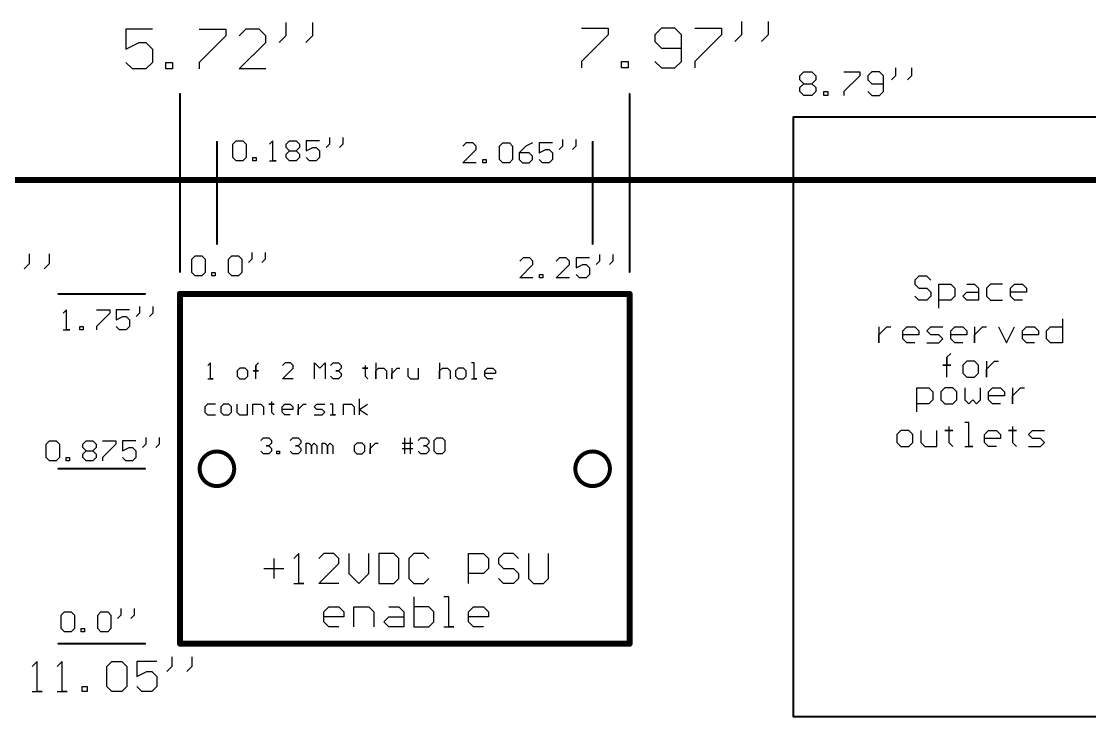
# Model space of a CAD drawing. Extents: x 0.1 to 22.4, y 0.2 to 24.3.
# Drawn here: x 6.93 to 12.27, y 12.68 to 16.16 of the extents above; entities that cross this region are included whole.
import ezdxf

# ---------------------------------------------------------------- set-up
doc = ezdxf.new("R2010")
doc.units = 0
doc.header["$MEASUREMENT"] = 0
for name, color, linetype in [('BOTTOMLAYER', 5, 'CONTINUOUS'), ('MECHANICAL1', 6, 'CONTINUOUS'), ('TOPOVERLAY', 2, 'CONTINUOUS')]:
    doc.layers.add(name, color=color, linetype=linetype)

msp = doc.modelspace()

# ---------------------------------------------------------------- linework, layer by layer
at = {"layer": 'BOTTOMLAYER'}
for p, q in [((7.8733, 14.455), (7.86, 14.4416)), ((7.8733, 14.375), (7.8733, 14.455)), ((8.0999, 14.4416), (8.1133, 14.455)), ((8.0999, 14.375), (8.0999, 14.4416)), ((8.0999, 14.4416), (8.0999, 14.415)), ((8.0999, 14.415), (8.0999, 14.4416)), ((8.2465, 14.455), (8.2332, 14.4416)), ((8.2732, 14.455), (8.2465, 14.455)), ((8.2865, 14.4416), (8.2732, 14.455)), ((8.2865, 14.4283), (8.2865, 14.4416)), ((8.3932, 14.375), (8.3932, 14.455)), ((8.3932, 14.455), (8.4198, 14.4283)), ((8.4198, 14.4283), (8.4465, 14.455)), ((8.4465, 14.455), (8.4465, 14.375)), ((8.4731, 14.4416), (8.4865, 14.455)), ((8.4865, 14.455), (8.5131, 14.455)), ((8.5131, 14.455), (8.5265, 14.4416)), ((8.5265, 14.4416), (8.5265, 14.4283)), ((8.6464, 14.4416), (8.6464, 14.4283)), ((8.6997, 14.455), (8.6997, 14.375)), ((9.0196, 14.455), (9.0196, 14.375)), ((9.1929, 14.455), (9.1796, 14.455)), ((9.1929, 14.375), (9.1929, 14.455)), ((8.0199, 14.4283), (8.0066, 14.415)), ((8.0066, 14.415), (8.0066, 14.3883)), ((8.0066, 14.3883), (8.0199, 14.375)), ((8.0466, 14.4283), (8.0199, 14.4283)), ((8.0599, 14.415), (8.0466, 14.4283)), ((8.0466, 14.375), (8.0599, 14.3883)), ((8.0599, 14.3883), (8.0599, 14.415)), ((8.0999, 14.415), (8.0866, 14.415)), ((8.0866, 14.415), (8.1133, 14.415)), ((8.1133, 14.415), (8.0999, 14.415)), ((8.2332, 14.375), (8.2865, 14.4283)), ((8.4865, 14.375), (8.4731, 14.3883)), ((8.5131, 14.415), (8.4998, 14.415)), ((8.4998, 14.415), (8.5131, 14.415)), ((8.5265, 14.4283), (8.5131, 14.415)), ((8.5131, 14.415), (8.5265, 14.4017)), ((8.5265, 14.3883), (8.5131, 14.375)), ((8.5265, 14.4017), (8.5265, 14.3883)), ((8.6464, 14.4283), (8.6331, 14.4283)), ((8.6331, 14.4283), (8.6597, 14.4283)), ((8.6597, 14.4283), (8.6464, 14.4283)), ((8.6464, 14.4283), (8.6464, 14.3883)), ((8.6464, 14.3883), (8.6597, 14.375)), ((8.6997, 14.415), (8.7131, 14.4283)), ((8.6997, 14.375), (8.6997, 14.415)), ((8.7131, 14.4283), (8.7397, 14.4283)), ((8.7397, 14.4283), (8.753, 14.415)), ((8.753, 14.415), (8.753, 14.375)), ((8.7797, 14.4283), (8.7797, 14.375)), ((8.7797, 14.4017), (8.793, 14.415)), ((8.7797, 14.375), (8.7797, 14.4017)), ((8.793, 14.415), (8.8064, 14.4283)), ((8.8064, 14.4283), (8.8197, 14.4283)), ((8.8597, 14.4283), (8.8597, 14.3883)), ((8.8597, 14.3883), (8.873, 14.375)), ((8.913, 14.375), (8.913, 14.4283)), ((9.0196, 14.415), (9.033, 14.4283)), ((9.0196, 14.375), (9.0196, 14.415)), ((9.033, 14.4283), (9.0596, 14.4283)), ((9.0596, 14.4283), (9.0729, 14.415)), ((9.0729, 14.415), (9.0729, 14.375)), ((9.1129, 14.4283), (9.0996, 14.415)), ((9.0996, 14.415), (9.0996, 14.3883)), ((9.0996, 14.3883), (9.1129, 14.375)), ((9.1396, 14.4283), (9.1129, 14.4283)), ((9.1529, 14.415), (9.1396, 14.4283)), ((9.1396, 14.375), (9.1529, 14.3883)), ((9.1529, 14.3883), (9.1529, 14.415)), ((9.2462, 14.415), (9.2595, 14.4283)), ((9.2462, 14.3883), (9.2462, 14.415)), ((9.2995, 14.4017), (9.2462, 14.4017)), ((9.2595, 14.375), (9.2462, 14.3883)), ((9.2595, 14.4283), (9.2862, 14.4283)), ((9.2862, 14.4283), (9.2995, 14.415)), ((9.2995, 14.415), (9.2995, 14.4017)), ((7.86, 14.375), (7.8867, 14.375)), ((7.8867, 14.375), (7.8733, 14.375)), ((8.0199, 14.375), (8.0466, 14.375)), ((8.2865, 14.375), (8.2332, 14.375)), ((8.5131, 14.375), (8.4865, 14.375)), ((8.873, 14.375), (8.913, 14.375)), ((9.1129, 14.375), (9.1396, 14.375)), ((9.1796, 14.375), (9.2062, 14.375)), ((9.2062, 14.375), (9.1929, 14.375)), ((9.2862, 14.375), (9.2595, 14.375)), ((8.6181, 14.195), (8.6181, 14.275)), ((7.8583, 14.2483), (7.845, 14.235)), ((7.845, 14.235), (7.845, 14.2083)), ((7.8983, 14.2483), (7.8583, 14.2483)), ((7.9383, 14.2483), (7.925, 14.235)), ((7.925, 14.235), (7.925, 14.2083)), ((7.965, 14.2483), (7.9383, 14.2483)), ((7.9783, 14.235), (7.965, 14.2483)), ((7.9783, 14.2083), (7.9783, 14.235)), ((8.0049, 14.2483), (8.0049, 14.2083)), ((8.0583, 14.195), (8.0583, 14.2483)), ((8.0849, 14.195), (8.0849, 14.2483)), ((8.0849, 14.2483), (8.1249, 14.2483)), ((8.1249, 14.2483), (8.1382, 14.235)), ((8.1382, 14.235), (8.1382, 14.195)), ((8.1782, 14.2483), (8.1649, 14.2483)), ((8.1649, 14.2483), (8.1916, 14.2483)), ((8.1782, 14.2616), (8.1782, 14.2483)), ((8.1916, 14.2483), (8.1782, 14.2483)), ((8.1782, 14.2483), (8.1782, 14.2083)), ((8.2315, 14.235), (8.2449, 14.2483)), ((8.2315, 14.2083), (8.2315, 14.235)), ((8.2849, 14.2217), (8.2315, 14.2217)), ((8.2449, 14.2483), (8.2715, 14.2483)), ((8.2715, 14.2483), (8.2849, 14.235)), ((8.2849, 14.235), (8.2849, 14.2217)), ((8.3115, 14.2483), (8.3115, 14.195)), ((8.3115, 14.2217), (8.3248, 14.235)), ((8.3115, 14.195), (8.3115, 14.2217)), ((8.3248, 14.235), (8.3382, 14.2483)), ((8.3382, 14.2483), (8.3515, 14.2483)), ((8.3915, 14.235), (8.4048, 14.2483)), ((8.4048, 14.2217), (8.3915, 14.235)), ((8.4048, 14.2483), (8.4448, 14.2483)), ((8.4315, 14.2217), (8.4048, 14.2217)), ((8.4448, 14.2083), (8.4315, 14.2217)), ((8.4848, 14.2483), (8.4715, 14.2483)), ((8.4848, 14.195), (8.4848, 14.2483)), ((8.5381, 14.195), (8.5381, 14.2483)), ((8.5381, 14.2483), (8.5781, 14.2483)), ((8.5781, 14.2483), (8.5914, 14.235)), ((8.5914, 14.235), (8.5914, 14.195)), ((8.6181, 14.2217), (8.6581, 14.2483)), ((8.6181, 14.2217), (8.6581, 14.195)), ((7.845, 14.2083), (7.8583, 14.195)), ((7.8583, 14.195), (7.8983, 14.195)), ((7.925, 14.2083), (7.9383, 14.195)), ((7.9383, 14.195), (7.965, 14.195)), ((7.965, 14.195), (7.9783, 14.2083)), ((8.0049, 14.2083), (8.0183, 14.195)), ((8.0183, 14.195), (8.0583, 14.195)), ((8.1782, 14.2083), (8.1916, 14.195)), ((8.2449, 14.195), (8.2315, 14.2083)), ((8.2715, 14.195), (8.2449, 14.195)), ((8.3915, 14.195), (8.4315, 14.195)), ((8.4315, 14.195), (8.4448, 14.2083)), ((8.4715, 14.195), (8.4981, 14.195)), ((8.4981, 14.195), (8.4848, 14.195)), ((8.125, 14.0666), (8.1383, 14.08)), ((8.1383, 14.08), (8.165, 14.08)), ((8.165, 14.08), (8.1783, 14.0666)), ((8.1783, 14.0666), (8.1783, 14.0533)), ((8.2716, 14.0666), (8.2849, 14.08)), ((8.2849, 14.08), (8.3116, 14.08)), ((8.3116, 14.08), (8.3249, 14.0666)), ((8.3249, 14.0666), (8.3249, 14.0533)), ((8.8448, 14), (8.8448, 14.08)), ((8.8714, 14.08), (8.8714, 14)), ((8.9114, 14.0666), (8.9247, 14.08)), ((8.9247, 14.08), (8.9514, 14.08)), ((8.9514, 14.08), (8.9647, 14.0666)), ((8.9647, 14.0666), (8.9647, 14.0533)), ((8.9914, 14.0666), (9.0047, 14.08)), ((8.9914, 14.0133), (8.9914, 14.0666)), ((9.0047, 14.08), (9.0314, 14.08)), ((9.0314, 14.08), (9.0447, 14.0666)), ((9.0447, 14.0666), (9.0447, 14.0133)), ((8.1383, 14), (8.125, 14.0133)), ((8.165, 14.04), (8.1517, 14.04)), ((8.1517, 14.04), (8.165, 14.04)), ((8.1783, 14.0533), (8.165, 14.04)), ((8.165, 14.04), (8.1783, 14.0267)), ((8.1783, 14.0133), (8.165, 14)), ((8.1783, 14.0267), (8.1783, 14.0133)), ((8.205, 14), (8.205, 14.0133)), ((8.205, 14.0133), (8.2183, 14.0133)), ((8.2183, 14.0133), (8.2183, 14)), ((8.2849, 14), (8.2716, 14.0133)), ((8.3116, 14.04), (8.2983, 14.04)), ((8.2983, 14.04), (8.3116, 14.04)), ((8.3249, 14.0533), (8.3116, 14.04)), ((8.3116, 14.04), (8.3249, 14.0267)), ((8.3249, 14.0133), (8.3116, 14)), ((8.3249, 14.0267), (8.3249, 14.0133)), ((8.3516, 14), (8.3516, 14.0533)), ((8.3516, 14.0533), (8.3649, 14.0533)), ((8.3649, 14.0533), (8.3783, 14.04)), ((8.3783, 14.04), (8.3916, 14.0533)), ((8.3783, 14.04), (8.3783, 14)), ((8.3783, 14), (8.3783, 14.04)), ((8.3916, 14.0533), (8.4049, 14.04)), ((8.4049, 14.04), (8.4049, 14)), ((8.4316, 14), (8.4316, 14.0533)), ((8.4316, 14.0533), (8.4449, 14.0533)), ((8.4449, 14.0533), (8.4582, 14.04)), ((8.4582, 14.04), (8.4716, 14.0533)), ((8.4582, 14.04), (8.4582, 14)), ((8.4582, 14), (8.4582, 14.04)), ((8.4716, 14.0533), (8.4849, 14.04)), ((8.4849, 14.04), (8.4849, 14)), ((8.6048, 14.0533), (8.5915, 14.04)), ((8.5915, 14.04), (8.5915, 14.0133)), ((8.5915, 14.0133), (8.6048, 14)), ((8.6315, 14.0533), (8.6048, 14.0533)), ((8.6448, 14.04), (8.6315, 14.0533)), ((8.6315, 14), (8.6448, 14.0133)), ((8.6448, 14.0133), (8.6448, 14.04)), ((8.6715, 14.0533), (8.6715, 14)), ((8.6715, 14.0267), (8.6848, 14.04)), ((8.6715, 14), (8.6715, 14.0267)), ((8.6848, 14.04), (8.6981, 14.0533)), ((8.6981, 14.0533), (8.7115, 14.0533)), ((8.8314, 14.0533), (8.8714, 14.0533)), ((8.8314, 14.0267), (8.8848, 14.0267)), ((8.8714, 14.0533), (8.8848, 14.0533)), ((8.9247, 14), (8.9114, 14.0133)), ((8.9514, 14.04), (8.9381, 14.04)), ((8.9381, 14.04), (8.9514, 14.04)), ((8.9647, 14.0533), (8.9514, 14.04)), ((8.9514, 14.04), (8.9647, 14.0267)), ((8.9647, 14.0133), (8.9514, 14)), ((8.9647, 14.0267), (8.9647, 14.0133)), ((9.0047, 14), (8.9914, 14.0133)), ((9.0447, 14.0133), (9.0314, 14)), ((8.165, 14), (8.1383, 14)), ((8.2183, 14), (8.205, 14)), ((8.3116, 14), (8.2849, 14)), ((8.6048, 14), (8.6315, 14)), ((8.9514, 14), (8.9247, 14)), ((9.0314, 14), (9.0047, 14))]:
    msp.add_line(p, q, dxfattribs=at)
for points, const_width in [([(7.9915, 13.925, 1), (7.8185, 13.925, 1)], 0.02), ([(9.8715, 13.925, 1), (9.6985, 13.925, 1)], 0.02), ([(7.8135, 13.925, 1), (7.8235, 13.925, 1)], 0.01), ([(7.9865, 13.925, 1), (7.9965, 13.925, 1)], 0.01), ([(9.6935, 13.925, 1), (9.7035, 13.925, 1)], 0.01), ([(9.8665, 13.925, 1), (9.8765, 13.925, 1)], 0.01)]:
    msp.add_lwpolyline(points, format="xyb", close=True, dxfattribs=dict(at, const_width=const_width))
at = {"layer": 'MECHANICAL1'}
for p, q in [((11.3014, 15.9316), (11.3014, 15.8916)), ((11.3814, 15.9316), (11.3814, 15.8916)), ((10.8216, 15.8916), (10.8416, 15.9116)), ((10.8216, 15.8716), (10.8216, 15.8916)), ((10.8416, 15.9116), (10.8816, 15.9116)), ((10.8816, 15.9116), (10.9015, 15.8916)), ((10.9015, 15.8916), (10.9015, 15.8716)), ((11.0415, 15.9116), (11.1215, 15.9116)), ((11.1215, 15.8916), (11.0415, 15.8116)), ((11.1215, 15.9116), (11.1215, 15.8916)), ((11.1815, 15.9116), (11.1615, 15.8916)), ((11.1615, 15.8916), (11.1615, 15.8716)), ((11.2214, 15.9116), (11.1815, 15.9116)), ((11.2414, 15.8916), (11.2214, 15.9116)), ((11.2414, 15.8116), (11.2414, 15.8916)), ((11.3014, 15.8916), (11.2814, 15.8716)), ((11.3814, 15.8916), (11.3614, 15.8716)), ((10.8416, 15.8516), (10.8216, 15.8716)), ((10.8216, 15.8316), (10.8416, 15.8516)), ((10.8216, 15.8116), (10.8216, 15.8316)), ((10.8416, 15.8516), (10.8816, 15.8516)), ((10.9015, 15.8716), (10.8816, 15.8516)), ((10.8816, 15.8516), (10.9015, 15.8316)), ((10.9015, 15.8316), (10.9015, 15.8116)), ((11.1615, 15.8716), (11.1815, 15.8516)), ((11.1815, 15.8516), (11.2414, 15.8516)), ((10.8416, 15.7917), (10.8216, 15.8116)), ((10.8816, 15.7917), (10.8416, 15.7917)), ((10.9015, 15.8116), (10.8816, 15.7917)), ((10.9415, 15.7917), (10.9415, 15.8116)), ((10.9415, 15.8116), (10.9615, 15.8116)), ((10.9615, 15.7917), (10.9415, 15.7917)), ((10.9615, 15.8116), (10.9615, 15.7917)), ((11.0415, 15.8116), (11.0415, 15.7917)), ((11.1615, 15.8116), (11.1815, 15.7917)), ((11.1815, 15.7917), (11.2214, 15.7917)), ((11.2214, 15.7917), (11.2414, 15.8116))]:
    msp.add_line(p, q, dxfattribs=at)
for points, const_width in [([(7.72, 14.91), (7.72, 15.8)], 0.01), ([(9.97, 14.91), (9.97, 15.8)], 0.01), ([(10.79, 15.685), (12.59, 15.685)], 0.01), ([(10.79, 12.685), (10.79, 15.685)], 0.01), ([(7.905, 15.05), (7.905, 15.56)], 0.01), ([(9.785, 15.05), (9.785, 15.56)], 0.01), ([(2, 15.37), (18.45, 15.37)], 0.03), ([(7.72, 13.05), (7.72, 14.8)], 0.03), ([(7.72, 14.8), (9.97, 14.8)], 0.03), ([(9.97, 13.05), (9.97, 14.8)], 0.03), ([(7.112, 14.8), (7.545, 14.8)], 0.01), ([(7.112, 13.925), (7.545, 13.925)], 0.01), ([(7.112, 13.05), (7.545, 13.05)], 0.01), ([(7.72, 13.05), (9.97, 13.05)], 0.03), ([(10.79, 12.685), (12.59, 12.685)], 0.01)]:
    msp.add_lwpolyline(points, dxfattribs=dict(at, const_width=const_width))
for points, const_width in [([(7.7175, 15.8, 1), (7.7225, 15.8, 1)], 0.005), ([(9.9675, 15.8, 1), (9.9725, 15.8, 1)], 0.005), ([(10.7875, 15.685, 1), (10.7925, 15.685, 1)], 0.005), ([(10.7875, 15.685, 1), (10.7925, 15.685, 1)], 0.005), ([(7.9025, 15.56, 1), (7.9075, 15.56, 1)], 0.005), ([(9.7825, 15.56, 1), (9.7875, 15.56, 1)], 0.005), ([(7.9025, 15.05, 1), (7.9075, 15.05, 1)], 0.005), ([(9.7825, 15.05, 1), (9.7875, 15.05, 1)], 0.005), ([(7.7175, 14.91, 1), (7.7225, 14.91, 1)], 0.005), ([(9.9675, 14.91, 1), (9.9725, 14.91, 1)], 0.005), ([(7.7125, 14.8, 1), (7.7275, 14.8, 1)], 0.015), ([(7.7125, 14.8, 1), (7.7275, 14.8, 1)], 0.015), ([(9.9625, 14.8, 1), (9.9775, 14.8, 1)], 0.015), ([(9.9625, 14.8, 1), (9.9775, 14.8, 1)], 0.015), ([(7.1095, 14.8, 1), (7.1145, 14.8, 1)], 0.005), ([(7.5425, 14.8, 1), (7.5475, 14.8, 1)], 0.005), ([(7.1095, 13.925, 1), (7.1145, 13.925, 1)], 0.005), ([(7.5425, 13.925, 1), (7.5475, 13.925, 1)], 0.005), ([(7.1095, 13.05, 1), (7.1145, 13.05, 1)], 0.005), ([(7.5425, 13.05, 1), (7.5475, 13.05, 1)], 0.005), ([(7.7125, 13.05, 1), (7.7275, 13.05, 1)], 0.015), ([(7.7125, 13.05, 1), (7.7275, 13.05, 1)], 0.015), ([(9.9625, 13.05, 1), (9.9775, 13.05, 1)], 0.015), ([(9.9625, 13.05, 1), (9.9775, 13.05, 1)], 0.015), ([(10.7875, 12.685, 1), (10.7925, 12.685, 1)], 0.005), ([(10.7875, 12.685, 1), (10.7925, 12.685, 1)], 0.005)]:
    msp.add_lwpolyline(points, format="xyb", close=True, dxfattribs=dict(at, const_width=const_width))
at = {"layer": 'TOPOVERLAY'}
for p, q in [((8.2497, 16.1583), (8.2497, 16.0916)), ((8.383, 16.1583), (8.383, 16.0916)), ((10.5297, 16.1633), (10.5297, 16.0966)), ((10.663, 16.1633), (10.663, 16.0966)), ((7.5833, 16.1249), (7.45, 16.1249)), ((7.45, 16.1249), (7.45, 16.025)), ((7.8165, 16.1249), (7.9498, 16.1249)), ((7.9498, 16.0916), (7.8165, 15.9583)), ((7.9498, 16.1249), (7.9498, 16.0916)), ((8.0498, 16.1249), (8.0165, 16.0916)), ((8.1165, 16.1249), (8.0498, 16.1249)), ((8.1498, 16.0916), (8.1165, 16.1249)), ((8.1498, 16.0583), (8.1498, 16.0916)), ((8.2497, 16.0916), (8.2164, 16.0583)), ((8.383, 16.0916), (8.3497, 16.0583)), ((9.73, 16.1299), (9.8633, 16.1299)), ((9.8633, 16.0966), (9.73, 15.9633)), ((9.8633, 16.1299), (9.8633, 16.0966)), ((10.1299, 16.1299), (10.0965, 16.0966)), ((10.0965, 16.0966), (10.0965, 16.0633)), ((10.1965, 16.1299), (10.1299, 16.1299)), ((10.2298, 16.0966), (10.1965, 16.1299)), ((10.2298, 15.9633), (10.2298, 16.0966)), ((10.2965, 16.1299), (10.4298, 16.1299)), ((10.4298, 16.0966), (10.2965, 15.9633)), ((10.4298, 16.1299), (10.4298, 16.0966)), ((10.5297, 16.0966), (10.4964, 16.0633)), ((10.663, 16.0966), (10.6297, 16.0633)), ((7.45, 16.025), (7.5166, 16.0583)), ((7.5166, 16.0583), (7.55, 16.0583)), ((7.55, 16.0583), (7.5833, 16.025)), ((8.0165, 15.925), (8.1498, 16.0583)), ((10.0965, 16.0633), (10.1299, 16.03)), ((7.5833, 16.025), (7.5833, 15.9583)), ((10.1299, 16.03), (10.2298, 16.03)), ((7.4833, 15.925), (7.45, 15.9583)), ((7.5833, 15.9583), (7.55, 15.925)), ((7.6499, 15.925), (7.6499, 15.9583)), ((7.6499, 15.9583), (7.6833, 15.9583)), ((7.6833, 15.9583), (7.6833, 15.925)), ((7.8165, 15.9583), (7.8165, 15.925)), ((9.73, 15.9633), (9.73, 15.93)), ((9.9299, 15.93), (9.9299, 15.9633)), ((9.9299, 15.9633), (9.9633, 15.9633)), ((9.9633, 15.9633), (9.9633, 15.93)), ((10.0965, 15.9633), (10.1299, 15.93)), ((10.1965, 15.93), (10.2298, 15.9633)), ((10.2965, 15.9633), (10.2965, 15.93)), ((7.55, 15.925), (7.4833, 15.925)), ((7.6833, 15.925), (7.6499, 15.925)), ((8.1498, 15.925), (8.0165, 15.925)), ((9.9633, 15.93), (9.9299, 15.93)), ((10.1299, 15.93), (10.1965, 15.93)), ((7.985, 15.5483), (8.0017, 15.565)), ((8.0017, 15.565), (8.035, 15.565)), ((8.035, 15.565), (8.0516, 15.5483)), ((8.1849, 15.565), (8.1683, 15.5483)), ((8.1849, 15.465), (8.1849, 15.565)), ((8.2516, 15.5483), (8.2682, 15.565)), ((8.2682, 15.565), (8.3016, 15.565)), ((8.3016, 15.565), (8.3182, 15.5483)), ((8.4182, 15.565), (8.3515, 15.565)), ((8.3515, 15.565), (8.3515, 15.515)), ((8.4682, 15.5816), (8.4682, 15.5483)), ((8.5348, 15.5816), (8.5348, 15.5483)), ((9.6348, 15.5716), (9.6348, 15.5383)), ((9.7015, 15.5716), (9.7015, 15.5383)), ((7.985, 15.4817), (7.985, 15.5483)), ((8.0516, 15.5483), (8.0516, 15.4817)), ((8.2516, 15.5316), (8.2516, 15.5483)), ((8.2682, 15.515), (8.2516, 15.5316)), ((8.2516, 15.4983), (8.2682, 15.515)), ((8.2682, 15.515), (8.3016, 15.515)), ((8.3182, 15.5316), (8.3016, 15.515)), ((8.3016, 15.515), (8.3182, 15.4983)), ((8.3182, 15.5483), (8.3182, 15.5316)), ((8.3515, 15.515), (8.3849, 15.5316)), ((8.3849, 15.5316), (8.4015, 15.5316)), ((8.4015, 15.5316), (8.4182, 15.515)), ((8.4182, 15.515), (8.4182, 15.4817)), ((8.4682, 15.5483), (8.4515, 15.5316)), ((8.5348, 15.5483), (8.5182, 15.5316)), ((9.1517, 15.555), (9.135, 15.5383)), ((9.135, 15.455), (9.2016, 15.5216)), ((9.185, 15.555), (9.1517, 15.555)), ((9.2016, 15.5383), (9.185, 15.555)), ((9.2016, 15.5216), (9.2016, 15.5383)), ((9.3183, 15.5383), (9.3349, 15.555)), ((9.3183, 15.4717), (9.3183, 15.5383)), ((9.3349, 15.555), (9.3683, 15.555)), ((9.3683, 15.555), (9.3849, 15.5383)), ((9.3849, 15.5383), (9.3849, 15.4717)), ((9.4516, 15.5383), (9.4182, 15.505)), ((9.4182, 15.505), (9.4182, 15.4717)), ((9.4682, 15.505), (9.4182, 15.505)), ((9.4849, 15.555), (9.4516, 15.5383)), ((9.4849, 15.4883), (9.4682, 15.505)), ((9.5849, 15.555), (9.5182, 15.555)), ((9.5182, 15.555), (9.5182, 15.505)), ((9.5182, 15.505), (9.5515, 15.5216)), ((9.5515, 15.5216), (9.5682, 15.5216)), ((9.5682, 15.5216), (9.5849, 15.505)), ((9.5849, 15.505), (9.5849, 15.4717)), ((9.6348, 15.5383), (9.6182, 15.5216)), ((9.7015, 15.5383), (9.6848, 15.5216)), ((8.0017, 15.465), (7.985, 15.4817)), ((8.035, 15.465), (8.0017, 15.465)), ((8.0516, 15.4817), (8.035, 15.465)), ((8.085, 15.465), (8.085, 15.4817)), ((8.085, 15.4817), (8.1016, 15.4817)), ((8.1016, 15.465), (8.085, 15.465)), ((8.1016, 15.4817), (8.1016, 15.465)), ((8.1683, 15.465), (8.2016, 15.465)), ((8.2016, 15.465), (8.1849, 15.465)), ((8.2516, 15.4817), (8.2516, 15.4983)), ((8.2682, 15.465), (8.2516, 15.4817)), ((8.3016, 15.465), (8.2682, 15.465)), ((8.3182, 15.4817), (8.3016, 15.465)), ((8.3182, 15.4983), (8.3182, 15.4817)), ((8.3682, 15.465), (8.3515, 15.4817)), ((8.4015, 15.465), (8.3682, 15.465)), ((8.4182, 15.4817), (8.4015, 15.465)), ((9.2016, 15.455), (9.135, 15.455)), ((9.235, 15.455), (9.235, 15.4717)), ((9.235, 15.4717), (9.2516, 15.4717)), ((9.2516, 15.455), (9.235, 15.455)), ((9.2516, 15.4717), (9.2516, 15.455)), ((9.3349, 15.455), (9.3183, 15.4717)), ((9.3683, 15.455), (9.3349, 15.455)), ((9.3849, 15.4717), (9.3683, 15.455)), ((9.4182, 15.4717), (9.4349, 15.455)), ((9.4349, 15.455), (9.4682, 15.455)), ((9.4682, 15.455), (9.4849, 15.4717)), ((9.4849, 15.4717), (9.4849, 15.4883)), ((9.5349, 15.455), (9.5182, 15.4717)), ((9.5682, 15.455), (9.5349, 15.455)), ((9.5849, 15.4717), (9.5682, 15.455)), ((6.9648, 14.9999), (6.9648, 14.95)), ((7.0648, 14.9999), (7.0648, 14.95)), ((7.78, 14.9733), (7.7967, 14.99)), ((7.78, 14.9067), (7.78, 14.9733)), ((7.7967, 14.99), (7.83, 14.99)), ((7.83, 14.99), (7.8466, 14.9733)), ((7.8466, 14.9733), (7.8466, 14.9067)), ((7.9633, 14.9733), (7.9799, 14.99)), ((7.9633, 14.9067), (7.9633, 14.9733)), ((7.9799, 14.99), (8.0133, 14.99)), ((8.0133, 14.99), (8.0299, 14.9733)), ((8.0299, 14.9733), (8.0299, 14.9067)), ((8.0799, 14.9733), (8.0632, 14.9566)), ((8.0799, 15.0066), (8.0799, 14.9733)), ((8.1465, 14.9733), (8.1299, 14.9566)), ((8.1465, 15.0066), (8.1465, 14.9733)), ((9.4367, 14.98), (9.42, 14.9633)), ((9.47, 14.98), (9.4367, 14.98)), ((9.4866, 14.9633), (9.47, 14.98)), ((9.6199, 14.98), (9.6033, 14.9633)), ((9.6533, 14.98), (9.6199, 14.98)), ((9.6699, 14.9633), (9.6533, 14.98)), ((9.7699, 14.98), (9.7032, 14.98)), ((9.7032, 14.98), (9.7032, 14.93)), ((9.8199, 14.9966), (9.8199, 14.9633)), ((9.8865, 14.9966), (9.8865, 14.9633)), ((6.9648, 14.95), (6.9398, 14.925)), ((7.0648, 14.95), (7.0398, 14.925)), ((9.42, 14.88), (9.4866, 14.9466)), ((9.4866, 14.9466), (9.4866, 14.9633)), ((9.6033, 14.88), (9.6699, 14.9466)), ((9.6699, 14.9466), (9.6699, 14.9633)), ((9.7032, 14.93), (9.7366, 14.9466)), ((9.7366, 14.9466), (9.7532, 14.9466)), ((9.7532, 14.9466), (9.7699, 14.93)), ((9.7699, 14.93), (9.7699, 14.8967)), ((9.8199, 14.9633), (9.8032, 14.9466)), ((9.8865, 14.9633), (9.8699, 14.9466)), ((7.7967, 14.89), (7.78, 14.9067)), ((7.83, 14.89), (7.7967, 14.89)), ((7.8466, 14.9067), (7.83, 14.89)), ((7.88, 14.89), (7.88, 14.9067)), ((7.88, 14.9067), (7.8966, 14.9067)), ((7.8966, 14.89), (7.88, 14.89)), ((7.8966, 14.9067), (7.8966, 14.89)), ((7.9799, 14.89), (7.9633, 14.9067)), ((8.0133, 14.89), (7.9799, 14.89)), ((8.0299, 14.9067), (8.0133, 14.89)), ((9.4866, 14.88), (9.42, 14.88)), ((9.52, 14.88), (9.52, 14.8967)), ((9.52, 14.8967), (9.5366, 14.8967)), ((9.5366, 14.88), (9.52, 14.88)), ((9.5366, 14.8967), (9.5366, 14.88)), ((9.6699, 14.88), (9.6033, 14.88)), ((9.7199, 14.88), (9.7032, 14.8967)), ((9.7532, 14.88), (9.7199, 14.88)), ((9.7699, 14.8967), (9.7532, 14.88)), ((11.4169, 14.888), (11.3969, 14.868)), ((11.3969, 14.868), (11.3969, 14.848)), ((11.4569, 14.888), (11.4169, 14.888)), ((11.4769, 14.868), (11.4569, 14.888)), ((11.3969, 14.848), (11.4169, 14.828)), ((11.4169, 14.828), (11.4569, 14.828)), ((11.4569, 14.828), (11.4769, 14.808)), ((11.4769, 14.808), (11.4769, 14.788)), ((11.5169, 14.728), (11.5169, 14.848)), ((11.5169, 14.848), (11.5769, 14.848)), ((11.5769, 14.848), (11.5969, 14.828)), ((11.5969, 14.828), (11.5969, 14.788)), ((11.6369, 14.788), (11.6569, 14.808)), ((11.6569, 14.848), (11.6968, 14.848)), ((11.6569, 14.808), (11.7168, 14.808)), ((11.6968, 14.848), (11.7168, 14.828)), ((11.7168, 14.828), (11.7168, 14.768)), ((11.7768, 14.848), (11.7568, 14.828)), ((11.7568, 14.828), (11.7568, 14.788)), ((11.8368, 14.848), (11.7768, 14.848)), ((11.8768, 14.828), (11.8968, 14.848)), ((11.8768, 14.788), (11.8768, 14.828)), ((11.9568, 14.808), (11.8768, 14.808)), ((11.8968, 14.848), (11.9368, 14.848)), ((11.9368, 14.848), (11.9568, 14.828)), ((11.9568, 14.828), (11.9568, 14.808)), ((11.4169, 14.768), (11.3969, 14.788)), ((11.4569, 14.768), (11.4169, 14.768)), ((11.4769, 14.788), (11.4569, 14.768)), ((11.5769, 14.768), (11.5169, 14.768)), ((11.5969, 14.788), (11.5769, 14.768)), ((11.6569, 14.768), (11.6369, 14.788)), ((11.7168, 14.768), (11.6569, 14.768)), ((11.7568, 14.788), (11.7768, 14.768)), ((11.7768, 14.768), (11.8368, 14.768)), ((11.8968, 14.768), (11.8768, 14.788)), ((11.9368, 14.768), (11.8968, 14.768)), ((7.1517, 14.72), (7.135, 14.7033)), ((7.1517, 14.62), (7.1517, 14.72)), ((7.3016, 14.72), (7.3683, 14.72)), ((7.3683, 14.7033), (7.3016, 14.6367)), ((7.3683, 14.72), (7.3683, 14.7033)), ((7.4682, 14.72), (7.4016, 14.72)), ((7.4016, 14.72), (7.4016, 14.67)), ((7.5182, 14.7033), (7.5015, 14.6866)), ((7.5182, 14.7366), (7.5182, 14.7033)), ((7.5849, 14.7033), (7.5682, 14.6866)), ((7.5849, 14.7366), (7.5849, 14.7033)), ((7.4016, 14.67), (7.4349, 14.6866)), ((7.4349, 14.6866), (7.4516, 14.6866)), ((7.4516, 14.6866), (7.4682, 14.67)), ((7.4682, 14.67), (7.4682, 14.6367)), ((12.1367, 14.6752), (12.1367, 14.5553)), ((7.135, 14.62), (7.1683, 14.62)), ((7.1683, 14.62), (7.1517, 14.62)), ((7.2183, 14.62), (7.2183, 14.6367)), ((7.2183, 14.6367), (7.235, 14.6367)), ((7.235, 14.62), (7.2183, 14.62)), ((7.235, 14.6367), (7.235, 14.62)), ((7.3016, 14.6367), (7.3016, 14.62)), ((7.4182, 14.62), (7.4016, 14.6367)), ((7.4516, 14.62), (7.4182, 14.62)), ((7.4682, 14.6367), (7.4516, 14.62)), ((11.217, 14.6352), (11.217, 14.5553)), ((11.217, 14.5952), (11.237, 14.6152)), ((11.217, 14.5553), (11.217, 14.5952)), ((11.237, 14.6152), (11.257, 14.6352)), ((11.257, 14.6352), (11.277, 14.6352)), ((11.337, 14.6152), (11.357, 14.6352)), ((11.337, 14.5753), (11.337, 14.6152)), ((11.4169, 14.5952), (11.337, 14.5952)), ((11.357, 14.6352), (11.3969, 14.6352)), ((11.3969, 14.6352), (11.4169, 14.6152)), ((11.4169, 14.6152), (11.4169, 14.5952)), ((11.4569, 14.6152), (11.4769, 14.6352)), ((11.4769, 14.5952), (11.4569, 14.6152)), ((11.4769, 14.6352), (11.5369, 14.6352)), ((11.5169, 14.5952), (11.4769, 14.5952)), ((11.5369, 14.5753), (11.5169, 14.5952)), ((11.5769, 14.6152), (11.5969, 14.6352)), ((11.5769, 14.5753), (11.5769, 14.6152)), ((11.6569, 14.5952), (11.5769, 14.5952)), ((11.5969, 14.6352), (11.6369, 14.6352)), ((11.6369, 14.6352), (11.6569, 14.6152)), ((11.6569, 14.6152), (11.6569, 14.5952)), ((11.6968, 14.6352), (11.6968, 14.5553)), ((11.6968, 14.5952), (11.7168, 14.6152)), ((11.6968, 14.5553), (11.6968, 14.5952)), ((11.7168, 14.6152), (11.7368, 14.6352)), ((11.7368, 14.6352), (11.7568, 14.6352)), ((11.8168, 14.6352), (11.8568, 14.5553)), ((11.8568, 14.5553), (11.8968, 14.6352)), ((11.9368, 14.6152), (11.9568, 14.6352)), ((11.9368, 14.5753), (11.9368, 14.6152)), ((12.0167, 14.5952), (11.9368, 14.5952)), ((11.9568, 14.6352), (11.9967, 14.6352)), ((11.9967, 14.6352), (12.0167, 14.6152)), ((12.0167, 14.6152), (12.0167, 14.5952)), ((12.0567, 14.6152), (12.0767, 14.6352)), ((12.0567, 14.5753), (12.0567, 14.6152)), ((12.0767, 14.6352), (12.1367, 14.6352)), ((11.357, 14.5553), (11.337, 14.5753)), ((11.3969, 14.5553), (11.357, 14.5553)), ((11.4569, 14.5553), (11.5169, 14.5553)), ((11.5169, 14.5553), (11.5369, 14.5753)), ((11.5969, 14.5553), (11.5769, 14.5753)), ((11.6369, 14.5553), (11.5969, 14.5553)), ((11.9568, 14.5553), (11.9368, 14.5753)), ((11.9967, 14.5553), (11.9568, 14.5553)), ((12.0767, 14.5553), (12.0567, 14.5753)), ((12.1367, 14.5553), (12.0767, 14.5553)), ((11.5569, 14.4825), (11.5769, 14.5025)), ((11.5569, 14.4425), (11.5369, 14.4425)), ((11.5369, 14.4425), (11.5769, 14.4425)), ((11.5569, 14.3825), (11.5569, 14.4825)), ((11.5569, 14.4825), (11.5569, 14.4425)), ((11.5569, 14.4425), (11.5569, 14.4825)), ((11.5769, 14.4425), (11.5569, 14.4425)), ((11.6569, 14.4625), (11.6369, 14.4425)), ((11.6369, 14.4425), (11.6369, 14.4025)), ((11.6968, 14.4625), (11.6569, 14.4625)), ((11.7168, 14.4425), (11.6968, 14.4625)), ((11.7168, 14.4025), (11.7168, 14.4425)), ((11.7568, 14.4625), (11.7568, 14.3825)), ((11.7568, 14.4225), (11.7768, 14.4425)), ((11.7768, 14.4425), (11.7968, 14.4625)), ((11.7968, 14.4625), (11.8168, 14.4625)), ((11.6369, 14.4025), (11.6569, 14.3825)), ((11.6569, 14.3825), (11.6968, 14.3825)), ((11.6968, 14.3825), (11.7168, 14.4025)), ((11.7568, 14.3825), (11.7568, 14.4225)), ((11.4069, 14.2098), (11.4069, 14.3297)), ((11.4069, 14.3297), (11.4669, 14.3297)), ((11.4669, 14.3297), (11.4869, 14.3097)), ((11.5469, 14.3297), (11.5269, 14.3097)), ((11.5869, 14.3297), (11.5469, 14.3297)), ((11.6069, 14.3097), (11.5869, 14.3297)), ((11.6469, 14.3297), (11.6469, 14.2697)), ((11.7268, 14.2697), (11.7268, 14.3297)), ((11.7668, 14.3097), (11.7868, 14.3297)), ((11.7868, 14.3297), (11.8268, 14.3297)), ((11.8268, 14.3297), (11.8468, 14.3097)), ((11.8868, 14.3297), (11.8868, 14.2497)), ((11.9068, 14.3097), (11.9268, 14.3297)), ((11.9268, 14.3297), (11.9468, 14.3297)), ((11.4869, 14.3097), (11.4869, 14.2697)), ((11.5269, 14.3097), (11.5269, 14.2697)), ((11.6069, 14.2697), (11.6069, 14.3097)), ((11.7668, 14.2697), (11.7668, 14.3097)), ((11.8468, 14.2897), (11.7668, 14.2897)), ((11.8468, 14.3097), (11.8468, 14.2897)), ((11.8868, 14.2897), (11.9068, 14.3097)), ((11.8868, 14.2497), (11.8868, 14.2897)), ((11.4669, 14.2497), (11.4069, 14.2497)), ((11.4869, 14.2697), (11.4669, 14.2497)), ((11.5269, 14.2697), (11.5469, 14.2497)), ((11.5469, 14.2497), (11.5869, 14.2497)), ((11.5869, 14.2497), (11.6069, 14.2697)), ((11.6469, 14.2697), (11.6669, 14.2497)), ((11.6669, 14.2497), (11.6868, 14.2697)), ((11.6868, 14.2697), (11.7068, 14.2497)), ((11.7068, 14.2497), (11.7268, 14.2697)), ((11.7868, 14.2497), (11.7668, 14.2697)), ((11.8268, 14.2497), (11.7868, 14.2497)), ((11.327, 14.117), (11.307, 14.097)), ((11.367, 14.117), (11.327, 14.117)), ((11.3869, 14.097), (11.367, 14.117)), ((11.4269, 14.117), (11.4269, 14.057)), ((11.5069, 14.037), (11.5069, 14.117)), ((11.5669, 14.117), (11.5469, 14.117)), ((11.5469, 14.117), (11.5869, 14.117)), ((11.5669, 14.137), (11.5669, 14.117)), ((11.5869, 14.117), (11.5669, 14.117)), ((11.5669, 14.117), (11.5669, 14.057)), ((11.6669, 14.157), (11.6469, 14.157)), ((11.6669, 14.037), (11.6669, 14.157)), ((11.7468, 14.097), (11.7668, 14.117)), ((11.7668, 14.117), (11.8068, 14.117)), ((11.8068, 14.117), (11.8268, 14.097)), ((11.8868, 14.117), (11.8668, 14.117)), ((11.8668, 14.117), (11.9068, 14.117)), ((11.8868, 14.137), (11.8868, 14.117)), ((11.9068, 14.117), (11.8868, 14.117)), ((11.8868, 14.117), (11.8868, 14.057)), ((11.9668, 14.097), (11.9868, 14.117)), ((11.9868, 14.117), (12.0467, 14.117)), ((7.05, 14.0483), (7.0667, 14.065)), ((7.0667, 14.065), (7.1, 14.065)), ((7.1, 14.065), (7.1166, 14.0483)), ((7.2333, 14.0483), (7.2499, 14.065)), ((7.2499, 14.065), (7.2833, 14.065)), ((7.2833, 14.065), (7.2999, 14.0483)), ((7.3332, 14.065), (7.3999, 14.065)), ((7.3999, 14.065), (7.3999, 14.0483)), ((7.4999, 14.065), (7.4332, 14.065)), ((7.4332, 14.065), (7.4332, 14.015)), ((7.5498, 14.0816), (7.5498, 14.0483)), ((7.6165, 14.0816), (7.6165, 14.0483)), ((11.307, 14.097), (11.307, 14.057)), ((11.3869, 14.057), (11.3869, 14.097)), ((11.7468, 14.057), (11.7468, 14.097)), ((11.8268, 14.077), (11.7468, 14.077)), ((11.8268, 14.097), (11.8268, 14.077)), ((11.9868, 14.077), (11.9668, 14.097)), ((12.0267, 14.077), (11.9868, 14.077)), ((12.0467, 14.057), (12.0267, 14.077)), ((7.05, 13.9817), (7.05, 14.0483)), ((7.1166, 14.0483), (7.1166, 13.9817)), ((7.2333, 14.0316), (7.2333, 14.0483)), ((7.2499, 14.015), (7.2333, 14.0316)), ((7.2333, 13.9983), (7.2499, 14.015)), ((7.2499, 14.015), (7.2833, 14.015)), ((7.2999, 14.0316), (7.2833, 14.015)), ((7.2833, 14.015), (7.2999, 13.9983)), ((7.2999, 14.0483), (7.2999, 14.0316)), ((7.3999, 14.0483), (7.3332, 13.9817)), ((7.4332, 14.015), (7.4665, 14.0316)), ((7.4665, 14.0316), (7.4832, 14.0316)), ((7.4832, 14.0316), (7.4999, 14.015)), ((7.4999, 14.015), (7.4999, 13.9817)), ((7.5498, 14.0483), (7.5332, 14.0316)), ((7.6165, 14.0483), (7.5998, 14.0316)), ((11.307, 14.057), (11.327, 14.037)), ((11.327, 14.037), (11.367, 14.037)), ((11.367, 14.037), (11.3869, 14.057)), ((11.4269, 14.057), (11.4469, 14.037)), ((11.4469, 14.037), (11.5069, 14.037)), ((11.5669, 14.057), (11.5869, 14.037)), ((11.6469, 14.037), (11.6868, 14.037)), ((11.6868, 14.037), (11.6669, 14.037)), ((11.7668, 14.037), (11.7468, 14.057)), ((11.8068, 14.037), (11.7668, 14.037)), ((11.8868, 14.057), (11.9068, 14.037)), ((11.9668, 14.037), (12.0267, 14.037)), ((12.0267, 14.037), (12.0467, 14.057)), ((7.0667, 13.965), (7.05, 13.9817)), ((7.1, 13.965), (7.0667, 13.965)), ((7.1166, 13.9817), (7.1, 13.965)), ((7.15, 13.965), (7.15, 13.9817)), ((7.15, 13.9817), (7.1666, 13.9817)), ((7.1666, 13.965), (7.15, 13.965)), ((7.1666, 13.9817), (7.1666, 13.965)), ((7.2333, 13.9817), (7.2333, 13.9983)), ((7.2499, 13.965), (7.2333, 13.9817)), ((7.2833, 13.965), (7.2499, 13.965)), ((7.2999, 13.9817), (7.2833, 13.965)), ((7.2999, 13.9983), (7.2999, 13.9817)), ((7.3332, 13.9817), (7.3332, 13.965)), ((7.4499, 13.965), (7.4332, 13.9817)), ((7.4832, 13.965), (7.4499, 13.965)), ((7.4999, 13.9817), (7.4832, 13.965)), ((8.19, 13.4759), (8.19, 13.3759)), ((8.3149, 13.5009), (8.29, 13.4759)), ((8.3149, 13.3509), (8.3149, 13.5009)), ((8.4399, 13.5009), (8.4149, 13.4759)), ((8.4899, 13.5009), (8.4399, 13.5009)), ((8.5149, 13.4759), (8.4899, 13.5009)), ((8.5149, 13.4509), (8.5149, 13.4759)), ((8.5649, 13.5009), (8.5649, 13.4009)), ((8.6648, 13.4009), (8.6648, 13.5009)), ((8.7148, 13.5009), (8.7148, 13.3509)), ((8.7898, 13.5009), (8.7148, 13.5009)), ((8.8148, 13.4759), (8.7898, 13.5009)), ((8.8148, 13.3759), (8.8148, 13.4759)), ((8.8898, 13.5009), (8.8648, 13.4759)), ((8.8648, 13.4759), (8.8648, 13.3759)), ((8.9397, 13.5009), (8.8898, 13.5009)), ((8.9647, 13.4759), (8.9397, 13.5009)), ((9.1647, 13.3509), (9.1647, 13.5009)), ((9.1647, 13.5009), (9.2396, 13.5009)), ((9.2396, 13.5009), (9.2646, 13.4759)), ((9.2646, 13.4759), (9.2646, 13.4259)), ((9.3396, 13.5009), (9.3146, 13.4759)), ((9.3146, 13.4759), (9.3146, 13.4509)), ((9.3896, 13.5009), (9.3396, 13.5009)), ((9.4146, 13.4759), (9.3896, 13.5009)), ((9.4646, 13.5009), (9.4646, 13.3759)), ((9.5645, 13.3759), (9.5645, 13.5009)), ((8.14, 13.4259), (8.24, 13.4259)), ((8.4149, 13.3509), (8.5149, 13.4509)), ((9.2646, 13.4259), (9.2396, 13.4009)), ((9.3146, 13.4509), (9.3396, 13.4259)), ((9.3396, 13.4259), (9.3896, 13.4259)), ((9.3896, 13.4259), (9.4146, 13.4009)), ((8.5649, 13.4009), (8.6148, 13.3509)), ((8.6148, 13.3509), (8.6648, 13.4009)), ((8.7898, 13.3509), (8.8148, 13.3759)), ((8.8648, 13.3759), (8.8898, 13.3509)), ((8.9397, 13.3509), (8.9647, 13.3759)), ((9.2396, 13.4009), (9.1647, 13.4009)), ((9.3396, 13.3509), (9.3146, 13.3759)), ((9.4146, 13.3759), (9.3896, 13.3509)), ((9.4146, 13.4009), (9.4146, 13.3759)), ((9.4646, 13.3759), (9.4896, 13.3509)), ((9.5395, 13.3509), (9.5645, 13.3759)), ((8.29, 13.3509), (8.3399, 13.3509)), ((8.3399, 13.3509), (8.3149, 13.3509)), ((8.5149, 13.3509), (8.4149, 13.3509)), ((8.7148, 13.3509), (8.7898, 13.3509)), ((8.8898, 13.3509), (8.9397, 13.3509)), ((9.3896, 13.3509), (9.3396, 13.3509)), ((9.4896, 13.3509), (9.5395, 13.3509)), ((8.8898, 13.285), (8.8898, 13.135)), ((9.0647, 13.285), (9.0397, 13.285)), ((9.0647, 13.135), (9.0647, 13.285)), ((7.125, 13.1933), (7.1417, 13.21)), ((7.1417, 13.21), (7.175, 13.21)), ((7.175, 13.21), (7.1916, 13.1933)), ((7.3083, 13.1933), (7.3249, 13.21)), ((7.3249, 13.21), (7.3583, 13.21)), ((7.3583, 13.21), (7.3749, 13.1933)), ((7.4249, 13.2266), (7.4249, 13.1933)), ((7.4915, 13.2266), (7.4915, 13.1933)), ((8.4399, 13.21), (8.4649, 13.235)), ((8.4399, 13.16), (8.4399, 13.21)), ((8.4649, 13.235), (8.5149, 13.235)), ((8.5149, 13.235), (8.5399, 13.21)), ((8.5399, 13.21), (8.5399, 13.185)), ((8.5899, 13.135), (8.5899, 13.235)), ((8.5899, 13.235), (8.6648, 13.235)), ((8.6648, 13.235), (8.6898, 13.21)), ((8.6898, 13.21), (8.6898, 13.135)), ((8.7648, 13.235), (8.8148, 13.235)), ((8.8148, 13.235), (8.8398, 13.21)), ((8.8398, 13.21), (8.8398, 13.135)), ((8.9647, 13.235), (8.8898, 13.235)), ((8.9897, 13.21), (8.9647, 13.235)), ((8.9897, 13.185), (8.9897, 13.21)), ((9.1647, 13.21), (9.1897, 13.235)), ((9.1647, 13.16), (9.1647, 13.21)), ((9.1897, 13.235), (9.2396, 13.235)), ((9.2396, 13.235), (9.2646, 13.21)), ((9.2646, 13.21), (9.2646, 13.185)), ((7.125, 13.1267), (7.125, 13.1933)), ((7.1916, 13.1933), (7.1916, 13.1267)), ((7.3083, 13.1267), (7.3083, 13.1933)), ((7.3749, 13.1933), (7.3749, 13.1267)), ((7.4249, 13.1933), (7.4082, 13.1766)), ((7.4915, 13.1933), (7.4749, 13.1766)), ((8.5399, 13.185), (8.4399, 13.185)), ((8.4649, 13.135), (8.4399, 13.16)), ((8.7398, 13.16), (8.7648, 13.185)), ((8.7648, 13.135), (8.7398, 13.16)), ((8.7648, 13.185), (8.8398, 13.185)), ((8.9647, 13.135), (8.9897, 13.16)), ((8.9897, 13.16), (8.9897, 13.185)), ((9.2646, 13.185), (9.1647, 13.185)), ((9.1897, 13.135), (9.1647, 13.16)), ((7.1417, 13.11), (7.125, 13.1267)), ((7.175, 13.11), (7.1417, 13.11)), ((7.1916, 13.1267), (7.175, 13.11)), ((7.225, 13.11), (7.225, 13.1267)), ((7.225, 13.1267), (7.2416, 13.1267)), ((7.2416, 13.11), (7.225, 13.11)), ((7.2416, 13.1267), (7.2416, 13.11)), ((7.3249, 13.11), (7.3083, 13.1267)), ((7.3583, 13.11), (7.3249, 13.11)), ((7.3749, 13.1267), (7.3583, 13.11)), ((8.5149, 13.135), (8.4649, 13.135)), ((8.8398, 13.135), (8.7648, 13.135)), ((8.8898, 13.135), (8.9647, 13.135)), ((9.0397, 13.135), (9.0897, 13.135)), ((9.0897, 13.135), (9.0647, 13.135)), ((9.2396, 13.135), (9.1897, 13.135)), ((7.005, 12.96), (6.98, 12.935)), ((7.005, 12.81), (7.005, 12.96)), ((7.13, 12.96), (7.105, 12.935)), ((7.13, 12.81), (7.13, 12.96)), ((7.3549, 12.935), (7.3799, 12.96)), ((7.3799, 12.96), (7.4299, 12.96)), ((7.4299, 12.96), (7.4548, 12.935)), ((7.6048, 12.96), (7.5048, 12.96)), ((7.5048, 12.96), (7.5048, 12.885)), ((7.6798, 12.9849), (7.6798, 12.935)), ((7.7797, 12.9849), (7.7797, 12.935)), ((7.3549, 12.835), (7.3549, 12.935)), ((7.4548, 12.935), (7.4548, 12.835)), ((7.5048, 12.885), (7.5548, 12.91)), ((7.5548, 12.91), (7.5798, 12.91)), ((7.5798, 12.91), (7.6048, 12.885)), ((7.6048, 12.885), (7.6048, 12.835)), ((7.6798, 12.935), (7.6548, 12.91)), ((7.7797, 12.935), (7.7547, 12.91)), ((7.2299, 12.81), (7.2299, 12.835)), ((7.2299, 12.835), (7.2549, 12.835)), ((7.2549, 12.835), (7.2549, 12.81)), ((7.3799, 12.81), (7.3549, 12.835)), ((7.4548, 12.835), (7.4299, 12.81)), ((7.5298, 12.81), (7.5048, 12.835)), ((7.6048, 12.835), (7.5798, 12.81)), ((6.98, 12.81), (7.03, 12.81)), ((7.03, 12.81), (7.005, 12.81)), ((7.105, 12.81), (7.1549, 12.81)), ((7.1549, 12.81), (7.13, 12.81)), ((7.2549, 12.81), (7.2299, 12.81)), ((7.4299, 12.81), (7.3799, 12.81)), ((7.5798, 12.81), (7.5298, 12.81))]:
    msp.add_line(p, q, dxfattribs=at)

doc.saveas('drawing.dxf')
